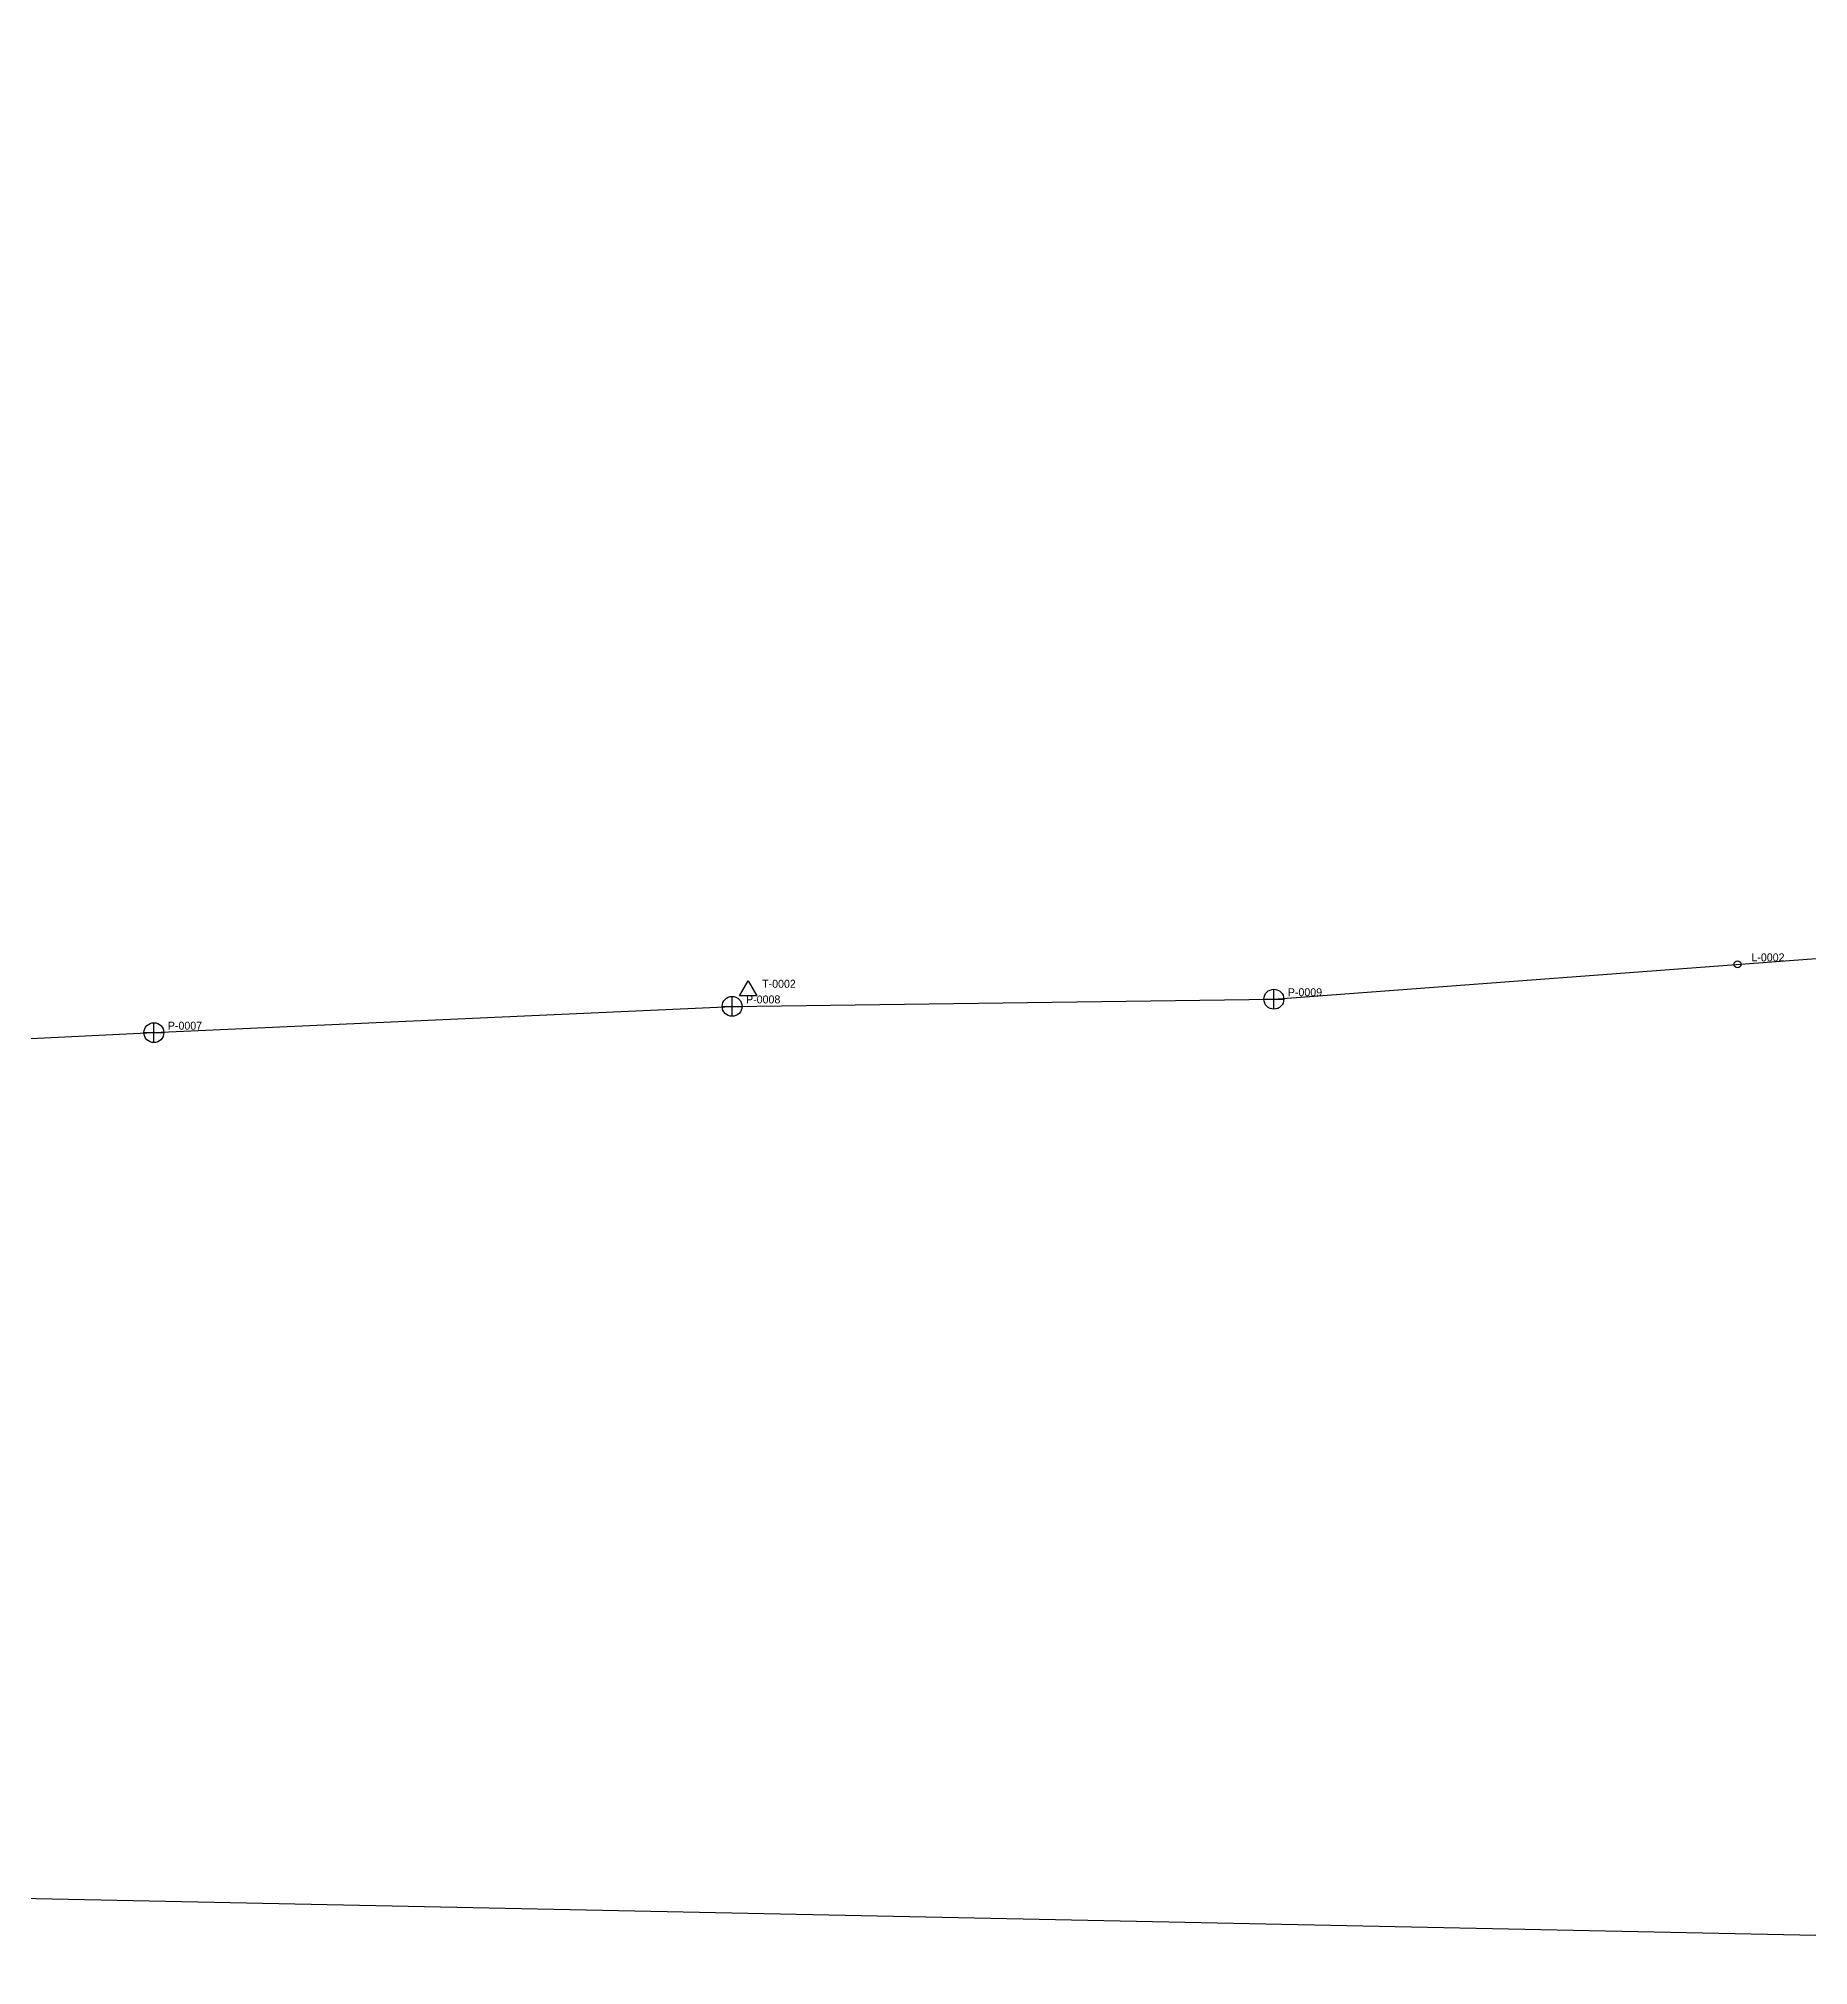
# Model space of a CAD drawing. Extents: x 287088 to 288086, y 1609570 to 1610518.
# Drawn here: x 287376 to 287509.5, y 1609936.1 to 1610081.5 of the extents above; entities that cross this region are included whole.
import ezdxf

# ---------------------------------------------------------------- set-up
doc = ezdxf.new("R2010")
doc.units = 0
doc.layers.get('0').update_dxf_attribs({"linetype": 'CONTINUOUS'})
for name, color, linetype in [('EL-MV_LINES', 5, 'CONTINUOUS'), ('EL-POLES', 1, 'CONTINUOUS'), ('EL-SERVICE_AREAS', 3, 'CONTINUOUS'), ('EL-TRANSFORMERS', 30, 'CONTINUOUS')]:
    doc.layers.add(name, color=color, linetype=linetype)

# ---------------------------------------------------------------- blocks, each defined once
blk = doc.blocks.new('POLE')
for p, q in [((-0.75, 0), (0.75, 0)), ((0, -0.75), (0, 0.75))]:
    blk.add_line(p, q)
blk.add_circle((0, 0), 0.75)
blk.add_attdef('POLE_ID', (1.05, 0.225), '', height=0.6)
at = {"flags": 1}
for tag, p in [('GIS_FID', (1.05, -0.675)), ('FEEDER', (1.05, -1.575)), ('MATERIAL', (1.05, -2.475)), ('HEIGHT_M', (1.05, -3.375)), ('POLE_CLASS', (1.05, -4.275)), ('STATUS', (1.05, -5.175)), ('INSTALL_DATE', (1.05, -6.075)), ('BARANGAY', (1.05, -6.975)), ('REMARKS', (1.05, -7.875))]:
    blk.add_attdef(tag, p, '', height=0.6, dxfattribs=at)
blk = doc.blocks.new('TRANSFORMER')
blk.add_lwpolyline([(0, 0.75), (0.6495, -0.375), (-0.6495, -0.375)], close=True)
blk.add_attdef('XFMR_ID', (1.05, 0.225), '', height=0.6)
at = {"flags": 1}
for tag, p in [('GIS_FID', (1.05, -0.675)), ('POLE_REF', (1.05, -1.575)), ('KVA', (1.05, -2.475)), ('PHASE', (1.05, -3.375)), ('PRIMARY_KV', (1.05, -4.275)), ('SECONDARY_V', (1.05, -5.175)), ('BRAND', (1.05, -6.075)), ('SERIAL_NO', (1.05, -6.975)), ('INSTALL_DATE', (1.05, -7.875)), ('STATUS', (1.05, -8.775))]:
    blk.add_attdef(tag, p, '', height=0.6, dxfattribs=at)
blk = doc.blocks.new('MV_LINE_TAG')
blk.add_circle((0, 0), 0.263)
blk.add_attdef('LINE_ID', (1.05, 0.225), '', height=0.6)
at = {"flags": 1}
for tag, p in [('GIS_FID', (1.05, -0.675)), ('FEEDER', (1.05, -1.575)), ('VOLTAGE_KV', (1.05, -2.475)), ('CONDUCTOR', (1.05, -3.375)), ('PHASES', (1.05, -4.275)), ('LENGTH_M', (1.05, -5.175)), ('FROM_POLE', (1.05, -6.075)), ('TO_POLE', (1.05, -6.975))]:
    blk.add_attdef(tag, p, '', height=0.6, dxfattribs=at)

msp = doc.modelspace()

# ---------------------------------------------------------------- linework, layer by layer
at = {"layer": 'EL-MV_LINES'}
for points in [[(287384.677032, 1610006.497163), (287428.28593, 1610008.47901), (287469.145542, 1610009.021722), (287512.053766, 1610012.249241), (287549.119206, 1610011.930736), (287588.124288, 1610014.285801), (287623.594334, 1610013.959075)], [(287137.989687, 1609997.297724), (287176.70652, 1610000.453654), (287212.554291, 1610000.043385), (287254.898562, 1610001.616462), (287298.507075, 1610001.681345), (287340.798482, 1610004.372755), (287384.677032, 1610006.497163)]]:
    msp.add_lwpolyline(points, dxfattribs=at)
at = {"layer": 'EL-SERVICE_AREAS'}
msp.add_lwpolyline([(287087.749625, 1609947.111168), (287621.086445, 1609936.11171), (287611.01541, 1610115.177919), (287102.823889, 1610122.736378)], close=True, dxfattribs=at)

# ---------------------------------------------------------------- block references
at = {"layer": 'EL-MV_LINES'}
ref = msp.add_blockref('MV_LINE_TAG', (287504.110162, 1610011.65173), dxfattribs=at)
ref.add_attrib('LINE_ID', 'L-0002', (287505.160162, 1610011.87673), dxfattribs={"height": 0.6})
at = {"layer": 'EL-POLES'}
ref = msp.add_blockref('POLE', (287428.28593, 1610008.47901), dxfattribs=at)
ref.add_attrib('POLE_ID', 'P-0008', (287429.33593, 1610008.70401), dxfattribs={"height": 0.6})
ref = msp.add_blockref('POLE', (287469.145542, 1610009.021722), dxfattribs=at)
ref.add_attrib('POLE_ID', 'P-0009', (287470.195542, 1610009.246722), dxfattribs={"height": 0.6})
ref = msp.add_blockref('POLE', (287384.677032, 1610006.497163), dxfattribs=at)
ref.add_attrib('POLE_ID', 'P-0007', (287385.727032, 1610006.722163), dxfattribs={"height": 0.6})
at = {"layer": 'EL-TRANSFORMERS'}
ref = msp.add_blockref('TRANSFORMER', (287429.496948, 1610009.660401), dxfattribs=at)
ref.add_attrib('XFMR_ID', 'T-0002', (287430.546948, 1610009.885401), dxfattribs={"height": 0.6})

doc.saveas('drawing.dxf')
